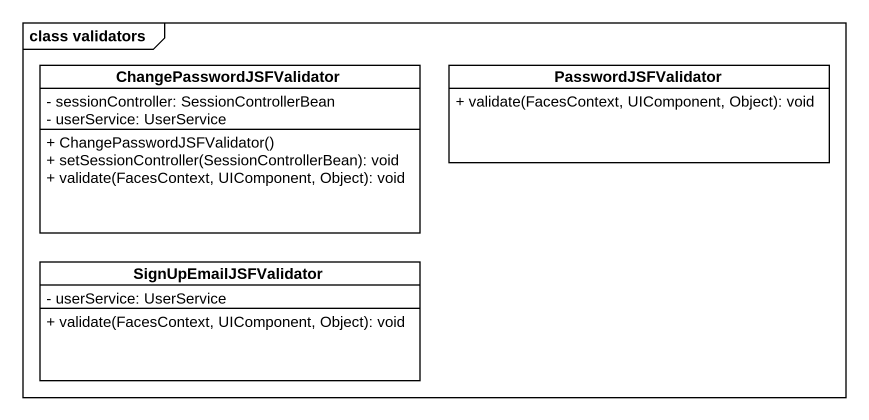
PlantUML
@startuml
mainframe class validators
hide circle
hide empty members
skinparam classAttributeIconSize 0
class ChangePasswordJSFValidator {
  - sessionController: SessionControllerBean
  - userService: UserService
  + ChangePasswordJSFValidator()
  + setSessionController(SessionControllerBean): void
  + validate(FacesContext, UIComponent, Object): void
}
class PasswordJSFValidator {
  + validate(FacesContext, UIComponent, Object): void
}
class SignUpEmailJSFValidator {
  - userService: UserService
  + validate(FacesContext, UIComponent, Object): void
}
@enduml
